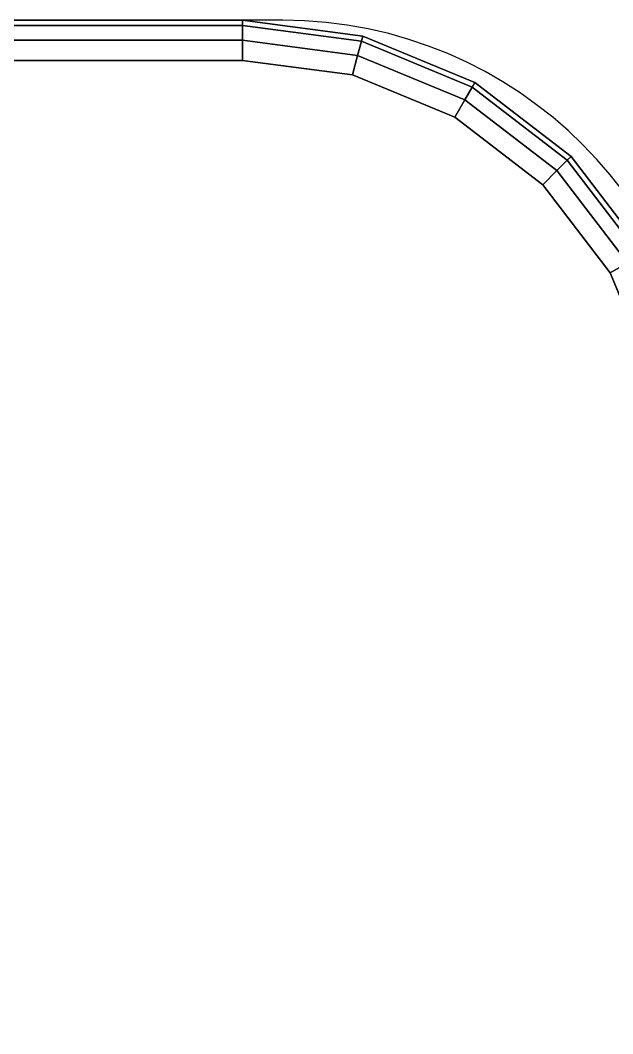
# Model space of a CAD drawing. Extents: x -170 to 1783, y -20 to 1205.
# Drawn here: x 313.893 to 315.637, y 828.281 to 831.262 of the extents above; entities that cross this region are included whole.
import ezdxf

# ---------------------------------------------------------------- set-up
doc = ezdxf.new("R2010")
doc.units = 0
doc.header["$LTSCALE"] = 96
doc.header["$MEASUREMENT"] = 0
for name, color, linetype in [('A-FURN-3-WKSF-TOP', 7, 'Continuous'), ('A-FURN-3-WKSF-TRIM', 7, 'Continuous'), ('A-FURN-P-WKSF', 7, 'Continuous'), ('MAIN_WKSURF', 7, 'Continuous')]:
    doc.layers.add(name, color=color, linetype=linetype)

# ---------------------------------------------------------------- blocks, each defined once
blk = doc.blocks.new('EC-WYC-64-2424-T')
at = {"layer": 'A-FURN-3-WKSF-TOP', "color": 60, "linetype": 'Continuous'}
for points, invisible_edges in [([(0.118, -28.1146, 29), (23.882, -34.22, 29), (23.882, -70.632, 29), (0.118, -70.632, 29)], 5), ([(0.118, -28.1146, 27.75), (0.118, -70.632, 27.75), (23.882, -70.632, 27.75), (23.882, -34.22, 27.75)], 10), ([(23.882, -70.632, 29), (23.8394, -70.9555, 29), (0.1606, -70.9555, 29), (0.118, -70.632, 29)], 10), ([(23.882, -70.632, 27.75), (0.118, -70.632, 27.75), (0.1606, -70.9555, 27.75), (23.8394, -70.9555, 27.75)], 5), ([(0.2855, -71.257, 29), (0.1606, -70.9555, 29), (23.8394, -70.9555, 29), (23.7145, -71.257, 29)], 10), ([(0.2855, -71.257, 27.75), (23.7145, -71.257, 27.75), (23.8394, -70.9555, 27.75), (0.1606, -70.9555, 27.75)], 5), ([(23.7145, -71.257, 29), (23.5159, -71.5159, 29), (0.4841, -71.5159, 29), (0.2855, -71.257, 29)], 10), ([(23.7145, -71.257, 27.75), (0.2855, -71.257, 27.75), (0.4841, -71.5159, 27.75), (23.5159, -71.5159, 27.75)], 5), ([(0.743, -71.7145, 29), (0.4841, -71.5159, 29), (23.5159, -71.5159, 29), (23.257, -71.7145, 29)], 10), ([(0.743, -71.7145, 27.75), (23.257, -71.7145, 27.75), (23.5159, -71.5159, 27.75), (0.4841, -71.5159, 27.75)], 5), ([(23.257, -71.7145, 29), (22.9555, -71.8394, 29), (1.0445, -71.8394, 29), (0.743, -71.7145, 29)], 10), ([(23.257, -71.7145, 27.75), (0.743, -71.7145, 27.75), (1.0445, -71.8394, 27.75), (22.9555, -71.8394, 27.75)], 5), ([(1.368, -71.882, 29), (1.0445, -71.8394, 29), (22.9555, -71.8394, 29), (22.632, -71.882, 29)], 2), ([(1.368, -71.882, 27.75), (22.632, -71.882, 27.75), (22.9555, -71.8394, 27.75), (1.0445, -71.8394, 27.75)], 4)]:
    blk.add_3dface(points, dxfattribs=dict(at, invisible_edges=invisible_edges))
at = {"layer": 'A-FURN-3-WKSF-TRIM', "color": 40, "linetype": 'Continuous'}
for points in [[(0.2855, -71.257, 29), (0.2344, -71.2865, 28.9842), (0.1036, -70.9708, 28.9842), (0.1606, -70.9555, 29)], [(0.2344, -71.2865, 27.7658), (0.2855, -71.257, 27.75), (0.1606, -70.9555, 27.75), (0.1036, -70.9708, 27.7658)], [(0.4841, -71.5159, 29), (0.4424, -71.5576, 28.9842), (0.2344, -71.2865, 28.9842), (0.2855, -71.257, 29)], [(0.4424, -71.5576, 27.7658), (0.4841, -71.5159, 27.75), (0.2855, -71.257, 27.75), (0.2344, -71.2865, 27.7658)], [(0.4424, -71.5576, 28.9842), (0.4119, -71.5881, 28.941), (0.197, -71.3081, 28.941), (0.2344, -71.2865, 28.9842)], [(0.4119, -71.5881, 27.809), (0.4424, -71.5576, 27.7658), (0.2344, -71.2865, 27.7658), (0.197, -71.3081, 27.809)], [(0.4119, -71.5881, 28.941), (0.4007, -71.5993, 28.882), (0.1833, -71.316, 28.882), (0.197, -71.3081, 28.941)], [(0.4007, -71.5993, 27.868), (0.4119, -71.5881, 27.809), (0.197, -71.3081, 27.809), (0.1833, -71.316, 27.868)], [(0.4007, -71.5993, 28.882), (0.4007, -71.5993, 27.868), (0.1833, -71.316, 27.868), (0.1833, -71.316, 28.882)], [(0.743, -71.7145, 29), (0.7135, -71.7656, 28.9842), (0.4424, -71.5576, 28.9842), (0.4841, -71.5159, 29)], [(0.7135, -71.7656, 27.7658), (0.743, -71.7145, 27.75), (0.4841, -71.5159, 27.75), (0.4424, -71.5576, 27.7658)], [(0.7135, -71.7656, 28.9842), (0.6919, -71.803, 28.941), (0.4119, -71.5881, 28.941), (0.4424, -71.5576, 28.9842)], [(0.6919, -71.803, 27.809), (0.7135, -71.7656, 27.7658), (0.4424, -71.5576, 27.7658), (0.4119, -71.5881, 27.809)], [(0.6919, -71.803, 28.941), (0.684, -71.8167, 28.882), (0.4007, -71.5993, 28.882), (0.4119, -71.5881, 28.941)], [(0.684, -71.8167, 27.868), (0.6919, -71.803, 27.809), (0.4119, -71.5881, 27.809), (0.4007, -71.5993, 27.868)], [(0.684, -71.8167, 28.882), (0.684, -71.8167, 27.868), (0.4007, -71.5993, 27.868), (0.4007, -71.5993, 28.882)], [(1.0445, -71.8394, 29), (1.0292, -71.8964, 28.9842), (0.7135, -71.7656, 28.9842), (0.743, -71.7145, 29)], [(1.0292, -71.8964, 27.7658), (1.0445, -71.8394, 27.75), (0.743, -71.7145, 27.75), (0.7135, -71.7656, 27.7658)], [(1.0292, -71.8964, 28.9842), (1.018, -71.9381, 28.941), (0.6919, -71.803, 28.941), (0.7135, -71.7656, 28.9842)], [(1.018, -71.9381, 27.809), (1.0292, -71.8964, 27.7658), (0.7135, -71.7656, 27.7658), (0.6919, -71.803, 27.809)], [(1.018, -71.9381, 28.941), (1.0139, -71.9534, 28.882), (0.684, -71.8167, 28.882), (0.6919, -71.803, 28.941)], [(1.0139, -71.9534, 27.868), (1.018, -71.9381, 27.809), (0.6919, -71.803, 27.809), (0.684, -71.8167, 27.868)], [(1.0139, -71.9534, 28.882), (1.0139, -71.9534, 27.868), (0.684, -71.8167, 27.868), (0.684, -71.8167, 28.882)], [(1.368, -71.882, 29), (1.368, -71.941, 28.9842), (1.0292, -71.8964, 28.9842), (1.0445, -71.8394, 29)], [(1.368, -71.941, 27.7658), (1.368, -71.882, 27.75), (1.0445, -71.8394, 27.75), (1.0292, -71.8964, 27.7658)], [(22.632, -71.941, 27.7658), (22.632, -71.882, 27.75), (1.368, -71.882, 27.75), (1.368, -71.941, 27.7658)], [(22.632, -71.882, 29), (22.632, -71.941, 28.9842), (1.368, -71.941, 28.9842), (1.368, -71.882, 29)], [(1.368, -71.941, 28.9842), (1.368, -71.9842, 28.941), (1.018, -71.9381, 28.941), (1.0292, -71.8964, 28.9842)], [(1.368, -71.9842, 27.809), (1.368, -71.941, 27.7658), (1.0292, -71.8964, 27.7658), (1.018, -71.9381, 27.809)], [(1.368, -71.9842, 28.941), (1.368, -72, 28.882), (1.0139, -71.9534, 28.882), (1.018, -71.9381, 28.941)], [(1.368, -72, 27.868), (1.368, -71.9842, 27.809), (1.018, -71.9381, 27.809), (1.0139, -71.9534, 27.868)], [(22.632, -71.9842, 27.809), (22.632, -71.941, 27.7658), (1.368, -71.941, 27.7658), (1.368, -71.9842, 27.809)], [(22.632, -71.941, 28.9842), (22.632, -71.9842, 28.941), (1.368, -71.9842, 28.941), (1.368, -71.941, 28.9842)], [(1.368, -72, 28.882), (1.368, -72, 27.868), (1.0139, -71.9534, 27.868), (1.0139, -71.9534, 28.882)], [(22.632, -72, 27.868), (22.632, -71.9842, 27.809), (1.368, -71.9842, 27.809), (1.368, -72, 27.868)], [(22.632, -71.9842, 28.941), (22.632, -72, 28.882), (1.368, -72, 28.882), (1.368, -71.9842, 28.941)], [(22.632, -72, 28.882), (22.632, -72, 27.868), (1.368, -72, 27.868), (1.368, -72, 28.882)]]:
    blk.add_3dface(points, dxfattribs=at)
at = {"layer": 'A-FURN-P-WKSF', "color": 7, "linetype": 'Continuous'}
blk.add_line((1.25, -72), (22.75, -72), dxfattribs=at)
blk.add_arc((1.25, -70.75), 1.25, 180, 270, dxfattribs=at)

msp = doc.modelspace()

# ---------------------------------------------------------------- block references
at = {"layer": 'MAIN_WKSURF', "color": 47, "linetype": 'Continuous', "rotation": 180}
msp.add_blockref('EC-WYC-64-2424-T', (315.91551, 759.26241), dxfattribs=at)

doc.saveas('drawing.dxf')
